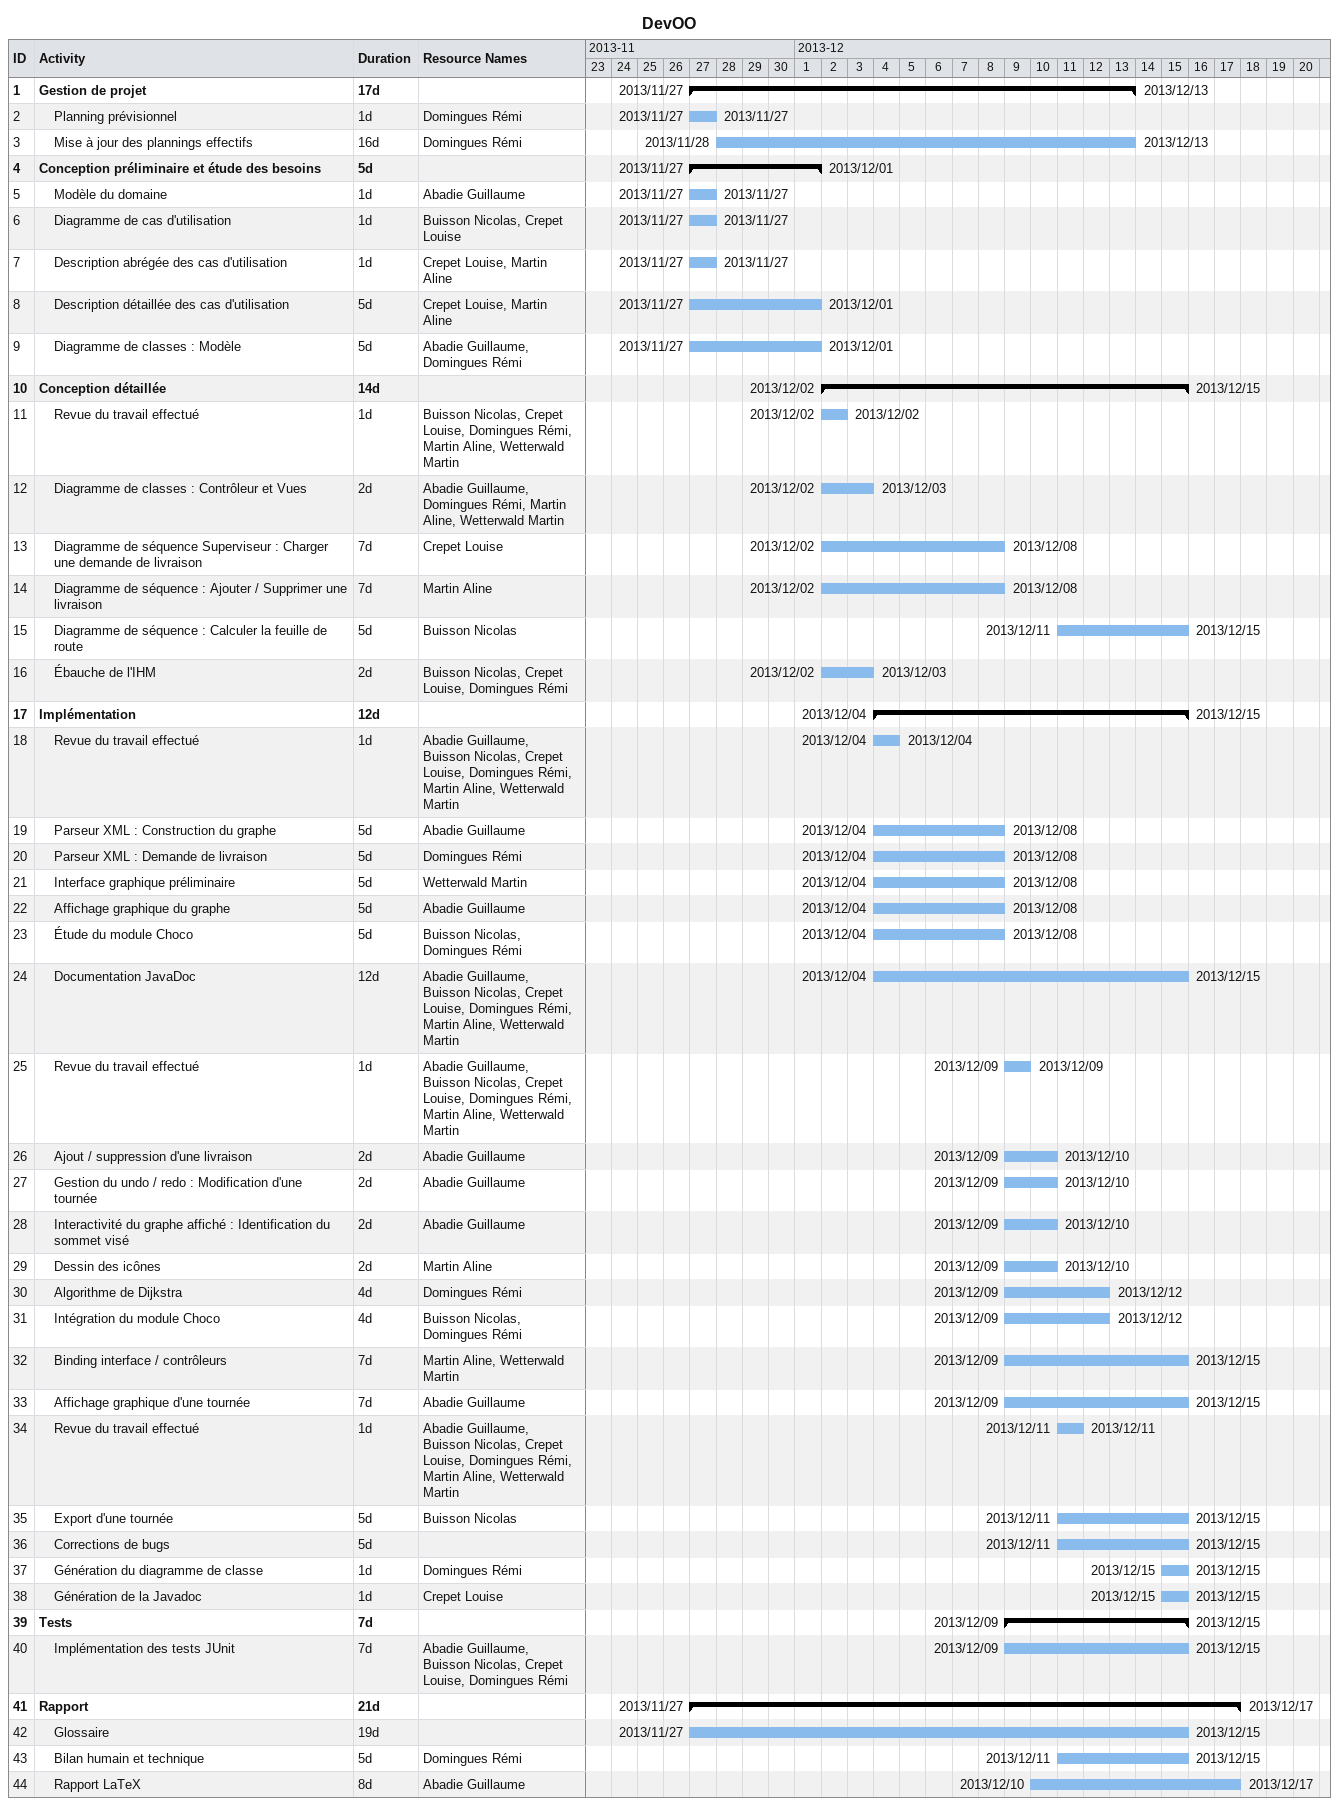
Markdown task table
DevOO

| ID | Level | Task | Duration | Start | Finish | Resources |
|---|---|---|---|---|---|---|
| 1 | 1 | **Gestion de projet** | 17d | 2013-11-27 | 2013-12-13 |  |
| 2 | 2 | Planning prévisionnel | 1d | 2013-11-27 | 2013-11-27 | Domingues Rémi |
| 3 | 2 | Mise à jour des plannings effectifs | 16d | 2013-11-28 | 2013-12-13 | Domingues Rémi |
| 4 | 1 | **Conception préliminaire et étude des besoins** | 5d | 2013-11-27 | 2013-12-01 |  |
| 5 | 2 | Modèle du domaine | 1d | 2013-11-27 | 2013-11-27 | Abadie Guillaume |
| 6 | 2 | Diagramme de cas d'utilisation | 1d | 2013-11-27 | 2013-11-27 | Buisson Nicolas, Crepet Louise |
| 7 | 2 | Description abrégée des cas d'utilisation | 1d | 2013-11-27 | 2013-11-27 | Crepet Louise, Martin Aline |
| 8 | 2 | Description détaillée des cas d'utilisation | 5d | 2013-11-27 | 2013-12-01 | Crepet Louise, Martin Aline |
| 9 | 2 | Diagramme de classes : Modèle | 5d | 2013-11-27 | 2013-12-01 | Abadie Guillaume, Domingues Rémi |
| 10 | 1 | **Conception détaillée** | 14d | 2013-12-02 | 2013-12-15 |  |
| 11 | 2 | Revue du travail effectué | 1d | 2013-12-02 | 2013-12-02 | Buisson Nicolas, Crepet Louise, Domingues Rémi, Martin Aline, Wetterwald Martin |
| 12 | 2 | Diagramme de classes : Contrôleur et Vues | 2d | 2013-12-02 | 2013-12-03 | Abadie Guillaume, Domingues Rémi, Martin Aline, Wetterwald Martin |
| 13 | 2 | Diagramme de séquence Superviseur : Charger une demande de livraison | 7d | 2013-12-02 | 2013-12-08 | Crepet Louise |
| 14 | 2 | Diagramme de séquence : Ajouter / Supprimer une livraison | 7d | 2013-12-02 | 2013-12-08 | Martin Aline |
| 15 | 2 | Diagramme de séquence : Calculer la feuille de route | 5d | 2013-12-11 | 2013-12-15 | Buisson Nicolas |
| 16 | 2 | Ébauche de l'IHM | 2d | 2013-12-02 | 2013-12-03 | Buisson Nicolas, Crepet Louise, Domingues Rémi |
| 17 | 1 | **Implémentation** | 12d | 2013-12-04 | 2013-12-15 |  |
| 18 | 2 | Revue du travail effectué | 1d | 2013-12-04 | 2013-12-04 | Abadie Guillaume, Buisson Nicolas, Crepet Louise, Domingues Rémi, Martin Aline, Wetterwald Martin |
| 19 | 2 | Parseur XML : Construction du graphe | 5d | 2013-12-04 | 2013-12-08 | Abadie Guillaume |
| 20 | 2 | Parseur XML : Demande de livraison | 5d | 2013-12-04 | 2013-12-08 | Domingues Rémi |
| 21 | 2 | Interface graphique préliminaire | 5d | 2013-12-04 | 2013-12-08 | Wetterwald Martin |
| 22 | 2 | Affichage graphique du graphe | 5d | 2013-12-04 | 2013-12-08 | Abadie Guillaume |
| 23 | 2 | Étude du module Choco | 5d | 2013-12-04 | 2013-12-08 | Buisson Nicolas, Domingues Rémi |
| 24 | 2 | Documentation JavaDoc | 12d | 2013-12-04 | 2013-12-15 | Abadie Guillaume, Buisson Nicolas, Crepet Louise, Domingues Rémi, Martin Aline, Wetterwald Martin |
| 25 | 2 | Revue du travail effectué | 1d | 2013-12-09 | 2013-12-09 | Abadie Guillaume, Buisson Nicolas, Crepet Louise, Domingues Rémi, Martin Aline, Wetterwald Martin |
| 26 | 2 | Ajout / suppression d'une livraison | 2d | 2013-12-09 | 2013-12-10 | Abadie Guillaume |
| 27 | 2 | Gestion du undo / redo : Modification d'une tournée | 2d | 2013-12-09 | 2013-12-10 | Abadie Guillaume |
| 28 | 2 | Interactivité du graphe affiché : Identification du sommet visé | 2d | 2013-12-09 | 2013-12-10 | Abadie Guillaume |
| 29 | 2 | Dessin des icônes | 2d | 2013-12-09 | 2013-12-10 | Martin Aline |
| 30 | 2 | Algorithme de Dijkstra | 4d | 2013-12-09 | 2013-12-12 | Domingues Rémi |
| 31 | 2 | Intégration du module Choco | 4d | 2013-12-09 | 2013-12-12 | Buisson Nicolas, Domingues Rémi |
| 32 | 2 | Binding interface / contrôleurs | 7d | 2013-12-09 | 2013-12-15 | Martin Aline, Wetterwald Martin |
| 33 | 2 | Affichage graphique d'une tournée | 7d | 2013-12-09 | 2013-12-15 | Abadie Guillaume |
| 34 | 2 | Revue du travail effectué | 1d | 2013-12-11 | 2013-12-11 | Abadie Guillaume, Buisson Nicolas, Crepet Louise, Domingues Rémi, Martin Aline, Wetterwald Martin |
| 35 | 2 | Export d'une tournée | 5d | 2013-12-11 | 2013-12-15 | Buisson Nicolas |
| 36 | 2 | Corrections de bugs | 5d | 2013-12-11 | 2013-12-15 |  |
| 37 | 2 | Génération du diagramme de classe | 1d | 2013-12-15 | 2013-12-15 | Domingues Rémi |
| 38 | 2 | Génération de la Javadoc | 1d | 2013-12-15 | 2013-12-15 | Crepet Louise |
| 39 | 1 | **Tests** | 7d | 2013-12-09 | 2013-12-15 |  |
| 40 | 2 | Implémentation des tests JUnit | 7d | 2013-12-09 | 2013-12-15 | Abadie Guillaume, Buisson Nicolas, Crepet Louise, Domingues Rémi |
| 41 | 1 | **Rapport** | 21d | 2013-11-27 | 2013-12-17 |  |
| 42 | 2 | Glossaire | 19d | 2013-11-27 | 2013-12-15 |  |
| 43 | 2 | Bilan humain et technique | 5d | 2013-12-11 | 2013-12-15 | Domingues Rémi |
| 44 | 2 | Rapport LaTeX | 8d | 2013-12-10 | 2013-12-17 | Abadie Guillaume |
